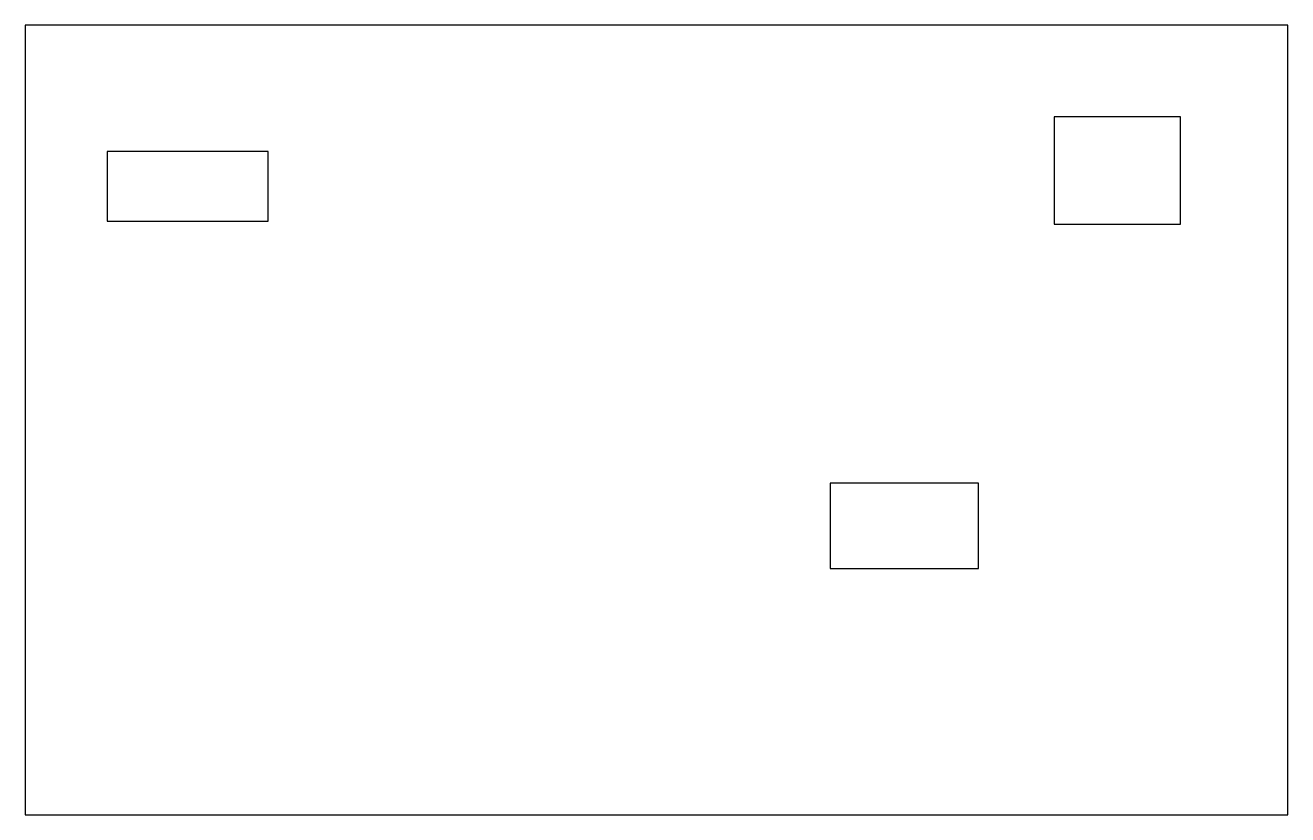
# Model space of a CAD drawing. Header units: metres. Extents: x 0 to 40, y 0 to 25.
import ezdxf

# ---------------------------------------------------------------- set-up
doc = ezdxf.new("R2010")
doc.units = ezdxf.units.M
for name, color, linetype in [('ENTRANCE', 7, 'Continuous'), ('PROTECTED', 7, 'Continuous'), ('SITE', 7, 'Continuous')]:
    doc.layers.add(name, color=color, linetype=linetype)

msp = doc.modelspace()

# ---------------------------------------------------------------- linework, layer by layer
at = {"layer": 'ENTRANCE'}
for p, q in [((13.2, 0), (14.7, 0)), ((25.3, 0), (26.8, 0))]:
    msp.add_line(p, q, dxfattribs=at)
at = {"layer": 'PROTECTED'}
for points in [[(32.6, 18.7), (36.6, 18.7), (36.6, 22.1), (32.6, 22.1)], [(2.6, 18.8), (7.7, 18.8), (7.7, 21), (2.6, 21)], [(25.5, 7.8), (30.2, 7.8), (30.2, 10.5), (25.5, 10.5)]]:
    msp.add_lwpolyline(points, close=True, dxfattribs=at)
at = {"layer": 'SITE'}
msp.add_lwpolyline([(0, 0), (40, 0), (40, 25), (0, 25)], close=True, dxfattribs=at)

doc.saveas('drawing.dxf')
